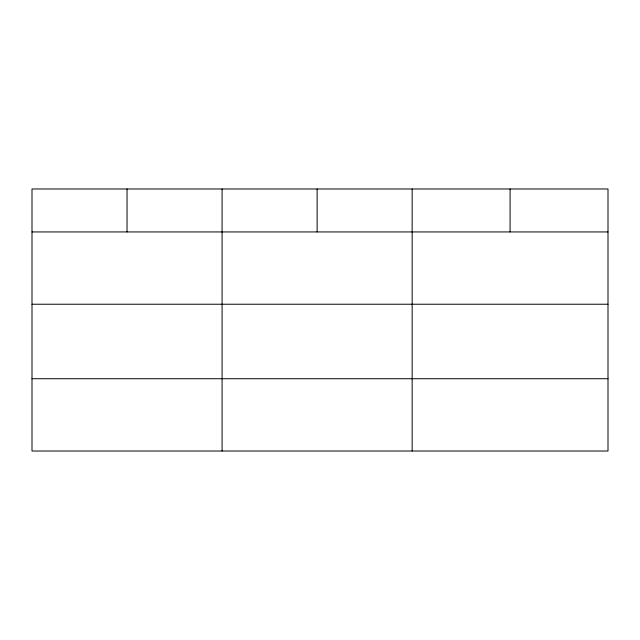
<?xml version="1.0" encoding="UTF-8"?>
<svg xmlns="http://www.w3.org/2000/svg" width="640" height="640" viewBox="0 0 640 640"><rect width="100%" height="100%" fill="white"/><g stroke="black" fill="none" stroke-linecap="round" stroke-linejoin="round"><path stroke-width="0.96" d="M608 304.232L608 188.976L32 188.976L32 451.024L608 451.024L608 304.232L32 304.232M32 231.936L608 231.936M32 378.728L608 378.728M510.08 188.976L510.08 231.936M412.16 188.976L412.16 451.024M317.12 188.976L317.12 231.936M222.08 188.976L222.08 451.024M127.04 188.976L127.04 231.936"/></g></svg>
